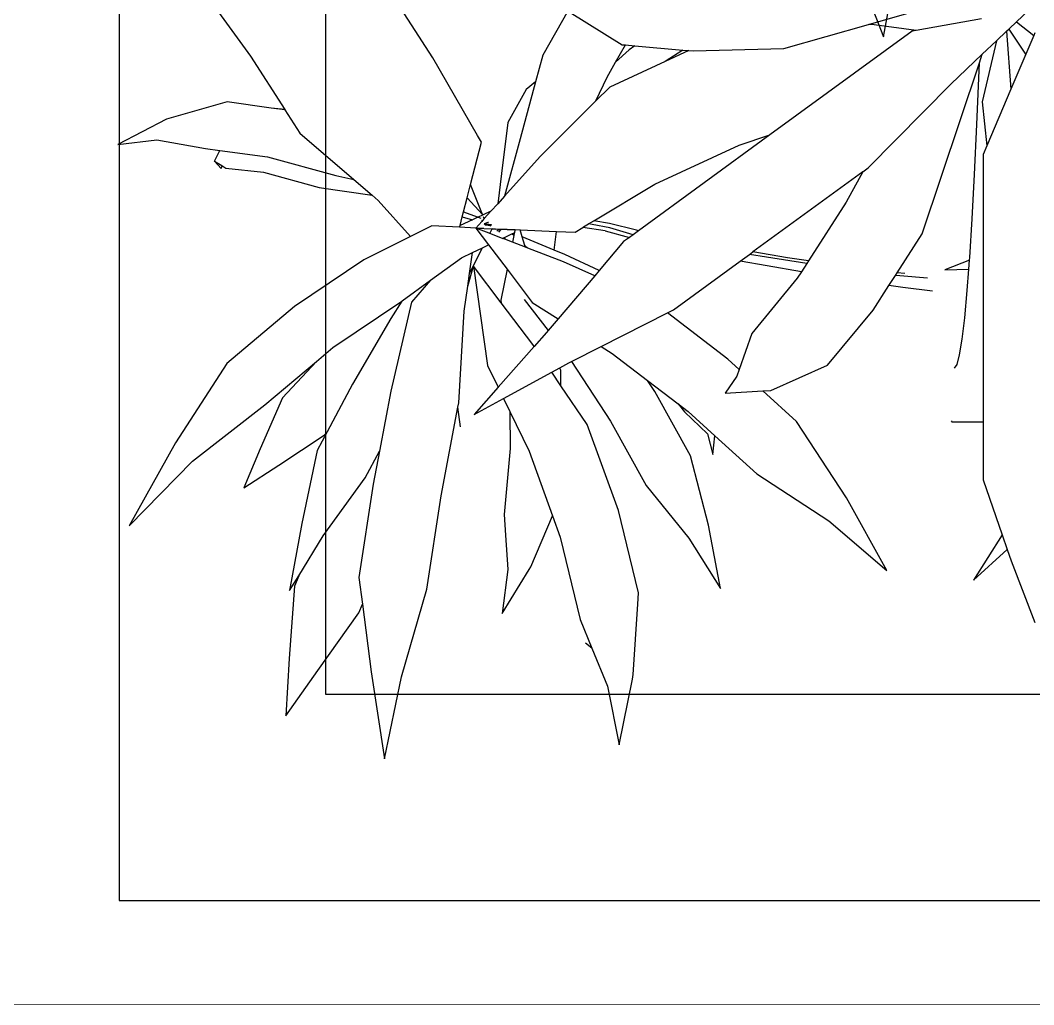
# Model space of a CAD drawing. Header units: metres. Extents: x -22.5 to 67.5, y 0 to 64.7.
# Drawn here: x 19.4277 to 19.6732, y 49.4751 to 49.7135 of the extents above; entities that cross this region are included whole.
import ezdxf

# ---------------------------------------------------------------- set-up
doc = ezdxf.new("R2010")
doc.units = ezdxf.units.M
doc.layers.add('XREF PB NEURO-ONCOLOGIA$0$Mobiliario Fijo', color=40, linetype='Continuous')
doc.layers.add('XREF PB NEURO-ONCOLOGIA$0$MUROS DE TABLAROCA', color=150, linetype='Continuous', lineweight=13)

# ---------------------------------------------------------------- blocks, each defined once
blk = doc.blocks.new('XREF PB NEURO-ONCOLOGIA$0$A$C3610557F')
at = {"color": 52}
for p, q in [((1.3081, 0), (1.3688, 0.3255)), ((1.1959, 0.2905), (1.3081, 0))]:
    blk.add_line(p, q, dxfattribs=at)
blk = doc.blocks.new('XREF PB NEURO-ONCOLOGIA$0$PLANTA CIRCULAR-02')
at = {"color": 72}
for p, q in [((-0.25179, 0.17367), (-0.24577, 0.21329)), ((-0.24577, 0.21329), (-0.23803, 0.17604)), ((-0.14427, 0.18025), (-0.13896, 0.20693)), ((-0.13896, 0.20693), (-0.1329, 0.177)), ((-0.29066, 0.19375), (-0.27613, 0.17302)), ((-0.28917, 0.16762), (-0.29066, 0.19375)), ((-0.15135, 0.16285), (-0.14427, 0.18025)), ((-0.23803, 0.17604), (-0.22651, 0.13608)), ((-0.1329, 0.177), (-0.13246, 0.17483)), ((-0.27613, 0.17302), (-0.25742, 0.14676)), ((-0.25581, 0.14293), (-0.25179, 0.17367)), ((-0.13246, 0.17483), (-0.13045, 0.14293)), ((-0.2867, 0.13462), (-0.28917, 0.16762)), ((-0.15664, 0.14984), (-0.15135, 0.16285)), ((-0.16571, 0.11237), (-0.15664, 0.14984)), ((0.03957, 0.12318), (0.0503, 0.15126)), ((-0.25742, 0.14676), (-0.25581, 0.14293)), ((-0.19213, 0.14717), (-0.17993, 0.12715)), ((-0.1896, 0.12706), (-0.19213, 0.14717)), ((-0.25741, 0.13075), (-0.25581, 0.14293)), ((-0.13045, 0.14293), (-0.13011, 0.13767)), ((-0.28891, 0.13674), (-0.28476, 0.12997)), ((-0.2833, 0.10621), (-0.28891, 0.13674)), ((-0.28476, 0.12997), (-0.2867, 0.13462)), ((-0.22651, 0.13608), (-0.22001, 0.09352)), ((-0.13011, 0.13767), (-0.13796, 0.10525)), ((-0.10724, 0.11289), (-0.09284, 0.13569)), ((-0.09284, 0.13569), (-0.09825, 0.1069)), ((-0.28476, 0.12997), (-0.27358, 0.11173)), ((-0.25091, 0.08819), (-0.25741, 0.13075)), ((0.02246, 0.13195), (0.03779, 0.11805)), ((0.03545, 0.11127), (0.02246, 0.13195)), ((-0.19066, 0.11152), (-0.1896, 0.12706)), ((-0.17993, 0.12715), (-0.17917, 0.1259)), ((-0.17917, 0.1259), (-0.16926, 0.10263)), ((-0.04346, 0.10501), (-0.01706, 0.12754)), ((-0.01706, 0.12754), (-0.03535, 0.09444)), ((0.03779, 0.11805), (0.03957, 0.12318)), ((0.03545, 0.11127), (0.03779, 0.11805)), ((-0.27358, 0.11173), (-0.25453, 0.08532)), ((-0.1913, 0.102), (-0.19066, 0.11152)), ((-0.16926, 0.10263), (-0.16571, 0.11237)), ((-0.12667, 0.08886), (-0.10724, 0.11289)), ((0.02681, 0.08627), (0.03545, 0.11127)), ((-0.36204, 0.10721), (-0.3331, 0.0778)), ((-0.34083, 0.06946), (-0.36204, 0.10721)), ((-0.27637, 0.07292), (-0.2833, 0.10621)), ((-0.09825, 0.1069), (-0.10649, 0.07541)), ((-0.18846, 0.07199), (-0.1913, 0.102)), ((-0.17994, 0.07331), (-0.16926, 0.10263)), ((-0.13796, 0.10525), (-0.13919, 0.10019)), ((-0.07631, 0.08354), (-0.04346, 0.10501)), ((-0.13919, 0.10019), (-0.15342, 0.06113)), ((-0.22001, 0.09352), (-0.2123, 0.05321)), ((-0.03535, 0.09444), (-0.05811, 0.0598)), ((-0.30982, 0.08997), (-0.2939, 0.07964)), ((-0.30231, 0.07211), (-0.30982, 0.08997)), ((-0.24803, 0.07317), (-0.25091, 0.08819)), ((-0.14287, 0.05953), (-0.12667, 0.08886)), ((-0.25453, 0.08532), (-0.24803, 0.07317)), ((-0.0954, 0.06619), (-0.07631, 0.08354)), ((0.02681, 0.0601), (0.02681, 0.08627)), ((-0.2939, 0.07964), (-0.27325, 0.06594)), ((-0.3331, 0.0778), (-0.30019, 0.05211)), ((-0.10649, 0.07541), (-0.12269, 0.04608)), ((-0.09875, 0.06542), (-0.09628, 0.07483)), ((-0.09628, 0.07483), (-0.0954, 0.06619)), ((-0.31755, 0.03338), (-0.34083, 0.06946)), ((-0.29213, 0.04903), (-0.30231, 0.07211)), ((-0.2718, 0.06437), (-0.27637, 0.07292)), ((-0.24281, 0.04587), (-0.24803, 0.07317)), ((-0.18871, 0.05511), (-0.17994, 0.07331)), ((-0.18871, 0.05511), (-0.18846, 0.07199)), ((-0.27325, 0.06594), (-0.2718, 0.06437)), ((-0.10918, 0.05534), (-0.09875, 0.06542)), ((-0.10756, 0.05513), (-0.0954, 0.06619)), ((-0.26025, 0.04278), (-0.2718, 0.06437)), ((-0.21113, 0.0621), (-0.2123, 0.05321)), ((-0.15342, 0.06113), (-0.16543, 0.04347)), ((0.0123, 0.05942), (0.01266, 0.0601)), ((0.02681, 0.0601), (0.01266, 0.0601)), ((0.02681, -0.06178), (0.02681, 0.0601)), ((-0.20489, 0.05654), (-0.19153, 0.04925)), ((-0.19398, 0.04418), (-0.20489, 0.05654)), ((-0.16063, 0.03244), (-0.14287, 0.05953)), ((-0.05811, 0.0598), (-0.07353, 0.04579)), ((-0.30019, 0.05211), (-0.27675, 0.03236)), ((-0.2123, 0.05321), (-0.21191, 0.0512)), ((-0.21191, 0.0512), (-0.2094, 0.00956)), ((-0.19153, 0.04925), (-0.18871, 0.05511)), ((-0.12598, 0.04106), (-0.11204, 0.05171)), ((-0.11204, 0.05171), (-0.10918, 0.05534)), ((-0.11204, 0.05171), (-0.10756, 0.05513)), ((-0.27675, 0.03236), (-0.29213, 0.04903)), ((-0.19153, 0.04925), (-0.16962, 0.0373)), ((-0.0907, 0.04679), (-0.07353, 0.04579)), ((-0.08527, 0.03914), (-0.0907, 0.04679)), ((-0.24284, 0.01284), (-0.26025, 0.04278)), ((-0.23342, 0.00542), (-0.24281, 0.04587)), ((-0.19879, 0.03419), (-0.19398, 0.04418)), ((-0.17757, 0.0256), (-0.19398, 0.04418)), ((-0.16543, 0.04347), (-0.16962, 0.0373)), ((-0.16543, 0.04347), (-0.16553, 0.03647)), ((-0.12269, 0.04608), (-0.12598, 0.04106)), ((-0.07353, 0.04579), (-0.06991, 0.04557)), ((-0.06991, 0.04557), (-0.044, 0.03413)), ((-0.16962, 0.0373), (-0.16586, 0.03524)), ((-0.14206, 0.02878), (-0.12598, 0.04106)), ((-0.08421, 0.03608), (-0.08527, 0.03914)), ((-0.28665, 0.00735), (-0.31755, 0.03338)), ((-0.27675, 0.03236), (-0.26929, 0.02608)), ((-0.20529, -0.01091), (-0.19879, 0.03419)), ((-0.16553, 0.03647), (-0.16586, 0.03524)), ((-0.16586, 0.03524), (-0.16188, 0.03307)), ((-0.16188, 0.03307), (-0.16063, 0.03244)), ((-0.16063, 0.03244), (-0.14708, 0.02557)), ((-0.08421, 0.03608), (-0.08937, 0.03139)), ((-0.0785, 0.01968), (-0.08421, 0.03608)), ((-0.044, 0.03413), (-0.02333, 0.009)), ((0.01372, 0.03542), (0.01491, 0.03372)), ((0.01491, 0.03372), (0.01609, 0.02933)), ((-0.14708, 0.02557), (-0.14206, 0.02878)), ((-0.08937, 0.03139), (-0.11697, 0.0103)), ((0.01609, 0.02933), (0.01725, 0.02224)), ((-0.26929, 0.02608), (-0.23787, 0.00496)), ((-0.17817, 0.02473), (-0.19264, 0.00572)), ((-0.17757, 0.0256), (-0.17817, 0.02473)), ((-0.17197, 0.01925), (-0.17757, 0.0256)), ((-0.14708, 0.02557), (-0.11697, 0.0103)), ((-0.17121, 0.01835), (-0.17197, 0.01925)), ((-0.05782, -0.00545), (-0.0785, 0.01968)), ((0.01725, 0.02224), (0.01841, 0.01248)), ((-0.18209, 0.00414), (-0.17121, 0.01835)), ((-0.16669, 0.01302), (-0.17121, 0.01835)), ((-0.23787, 0.00496), (-0.24284, 0.01284)), ((-0.2094, 0.00956), (-0.20784, -0.0018)), ((-0.17845, 0.00549), (-0.16669, 0.01302)), ((-0.15004, -0.00661), (-0.16669, 0.01302)), ((-0.11697, 0.0103), (-0.11422, 0.00891)), ((0.01841, 0.01248), (0.01956, 0.00008)), ((-0.2551, -0.01386), (-0.28665, 0.00735)), ((-0.23787, 0.00496), (-0.23774, 0.00487)), ((-0.23774, 0.00487), (-0.2248, -0.00454)), ((-0.2248, -0.00454), (-0.23342, 0.00542)), ((-0.19264, 0.00572), (-0.20529, -0.01091)), ((-0.19277, 0.00452), (-0.19264, 0.00572)), ((-0.18076, 0.00246), (-0.17845, 0.00549)), ((-0.11422, 0.00891), (-0.08375, -0.01331)), ((-0.02333, 0.009), (-0.01613, -0.00216)), ((-0.18994, -0.00958), (-0.19277, 0.00452)), ((-0.18994, -0.00958), (-0.18076, 0.00246)), ((0.00367, 0.00046), (-0.0097, -0.00122)), ((0.01956, 0.00008), (0.02028, -0.00965)), ((-0.2248, -0.00454), (-0.21062, -0.01484)), ((-0.20784, -0.0018), (-0.20704, -0.00765)), ((-0.20784, -0.0018), (-0.20529, -0.01091)), ((-0.0097, -0.00122), (-0.01613, -0.00216)), ((-0.01613, -0.00216), (-0.01314, -0.00679)), ((-0.20704, -0.00765), (-0.20547, -0.01074)), ((-0.20704, -0.00765), (-0.20574, -0.01714)), ((-0.15004, -0.00661), (-0.16431, -0.01296)), ((-0.14803, -0.00898), (-0.16359, -0.01629)), ((-0.14803, -0.00898), (-0.15004, -0.00661)), ((-0.13686, -0.02214), (-0.14803, -0.00898)), ((-0.05588, -0.00846), (-0.07146, -0.01111)), ((-0.05588, -0.00846), (-0.05782, -0.00545)), ((-0.05348, -0.01218), (-0.05588, -0.00846)), ((-0.01112, -0.00654), (-0.01314, -0.00679)), ((-0.01314, -0.00679), (-0.0124, -0.00794)), ((-0.00892, -0.00757), (-0.0124, -0.00794)), ((-0.0124, -0.00794), (-0.001, -0.02562)), ((0.0015, -0.00545), (-0.01112, -0.00654)), ((-0.20547, -0.01074), (-0.20109, -0.01933)), ((-0.20529, -0.01091), (-0.20547, -0.01074)), ((-0.19835, -0.02063), (-0.18994, -0.00958)), ((-0.16431, -0.01296), (-0.18043, -0.01916)), ((-0.07146, -0.01111), (-0.08375, -0.01331)), ((-0.08375, -0.01331), (-0.07962, -0.01632)), ((-0.05348, -0.01218), (-0.0719, -0.01503)), ((-0.05272, -0.01336), (-0.06234, -0.01483)), ((-0.05272, -0.01336), (-0.05348, -0.01218)), ((-0.0355, -0.04007), (-0.05272, -0.01336)), ((0.00928, -0.00925), (0.02028, -0.00965)), ((0.02059, -0.01371), (0.00928, -0.00925)), ((0.02028, -0.00965), (0.02059, -0.01371)), ((0.02059, -0.01371), (0.02068, -0.01495)), ((-0.23391, -0.02449), (-0.2551, -0.01386)), ((-0.21062, -0.01484), (-0.20574, -0.01714)), ((-0.20574, -0.01714), (-0.20109, -0.01933)), ((-0.16849, -0.01832), (-0.18306, -0.02438)), ((-0.16359, -0.01629), (-0.16849, -0.01832)), ((-0.16849, -0.01832), (-0.16737, -0.02682)), ((-0.0719, -0.01503), (-0.07962, -0.01632)), ((-0.07962, -0.01632), (-0.07807, -0.01746)), ((-0.06234, -0.01483), (-0.07807, -0.01746)), ((-0.02798, -0.05398), (-0.07807, -0.01746)), ((0.02068, -0.01495), (0.02179, -0.03257)), ((-0.20421, -0.02832), (-0.19835, -0.02063)), ((-0.20109, -0.01933), (-0.19835, -0.02063)), ((-0.18746, -0.02187), (-0.19094, -0.02321)), ((-0.18155, -0.0196), (-0.18746, -0.02187)), ((-0.18686, -0.02487), (-0.18746, -0.02187)), ((-0.18179, -0.02038), (-0.18306, -0.02438)), ((-0.18043, -0.01916), (-0.18179, -0.02038)), ((-0.18155, -0.0196), (-0.18179, -0.02038)), ((-0.18043, -0.01916), (-0.18155, -0.0196)), ((-0.13424, -0.02406), (-0.13686, -0.02214)), ((-0.24857, -0.0408), (-0.23391, -0.02449)), ((-0.22412, -0.0294), (-0.23391, -0.02449)), ((-0.19807, -0.02596), (-0.20421, -0.02832)), ((-0.19778, -0.02585), (-0.19807, -0.02596)), ((-0.19199, -0.02362), (-0.19778, -0.02585)), ((-0.19778, -0.02585), (-0.19672, -0.02792)), ((-0.19524, -0.02784), (-0.1953, -0.02763)), ((-0.19453, -0.02692), (-0.19417, -0.02729)), ((-0.19417, -0.02729), (-0.19359, -0.02789)), ((-0.19367, -0.02642), (-0.19261, -0.02769)), ((-0.19229, -0.02768), (-0.19261, -0.02769)), ((-0.19234, -0.02784), (-0.19229, -0.02768)), ((-0.18987, -0.02754), (-0.19229, -0.02768)), ((-0.19098, -0.02323), (-0.19199, -0.02362)), ((-0.19199, -0.02362), (-0.1915, -0.02385)), ((-0.1915, -0.02385), (-0.19098, -0.02323)), ((-0.1915, -0.02385), (-0.19118, -0.024)), ((-0.19118, -0.024), (-0.19094, -0.02321)), ((-0.19118, -0.024), (-0.18771, -0.02563)), ((-0.19094, -0.02321), (-0.19098, -0.02323)), ((-0.18987, -0.02754), (-0.1901, -0.02775)), ((-0.1901, -0.02775), (-0.18631, -0.02759)), ((-0.18636, -0.02735), (-0.18987, -0.02754)), ((-0.18686, -0.02487), (-0.18771, -0.02563)), ((-0.18771, -0.02563), (-0.18694, -0.026)), ((-0.18666, -0.02588), (-0.18694, -0.026)), ((-0.18694, -0.026), (-0.1866, -0.02616)), ((-0.18666, -0.02588), (-0.18686, -0.02487)), ((-0.1866, -0.02616), (-0.18666, -0.02588)), ((-0.1866, -0.02616), (-0.18649, -0.02621)), ((-0.18636, -0.02735), (-0.18658, -0.02625)), ((-0.18631, -0.02759), (-0.18636, -0.02735)), ((-0.18631, -0.02759), (-0.18404, -0.0275)), ((-0.18306, -0.02438), (-0.18404, -0.0275)), ((-0.18404, -0.0275), (-0.16737, -0.02682)), ((-0.16737, -0.02682), (-0.159, -0.02649)), ((-0.159, -0.02649), (-0.15541, -0.02865)), ((-0.14535, -0.02713), (-0.15541, -0.02865)), ((-0.14535, -0.02713), (-0.13424, -0.02406)), ((-0.13099, -0.02731), (-0.14327, -0.03042)), ((-0.1326, -0.02525), (-0.14317, -0.02844)), ((-0.1326, -0.02525), (-0.13424, -0.02406)), ((-0.13017, -0.02702), (-0.1326, -0.02525)), ((-0.13017, -0.02702), (-0.13099, -0.02731)), ((-0.07029, -0.07069), (-0.13017, -0.02702)), ((-0.001, -0.02562), (0.02509, -0.1035)), ((-0.21153, -0.02872), (-0.22412, -0.0294)), ((-0.20421, -0.02832), (-0.21153, -0.02872)), ((-0.21153, -0.02872), (-0.21134, -0.02946)), ((-0.21134, -0.02946), (-0.21032, -0.03341)), ((-0.20562, -0.03212), (-0.21134, -0.02946)), ((-0.21032, -0.03341), (-0.20562, -0.03212)), ((-0.20327, -0.03321), (-0.20562, -0.03212)), ((-0.20421, -0.02832), (-0.19667, -0.02802)), ((-0.20056, -0.02812), (-0.20421, -0.02832)), ((-0.20146, -0.03137), (-0.20421, -0.02832)), ((-0.20158, -0.03198), (-0.20128, -0.03177)), ((-0.20117, -0.03169), (-0.20146, -0.03137)), ((-0.20128, -0.03177), (-0.20117, -0.03169)), ((-0.20031, -0.03265), (-0.20117, -0.03169)), ((-0.20033, -0.03025), (-0.19737, -0.0294)), ((-0.20033, -0.03025), (-0.19981, -0.0296)), ((-0.1972, -0.02984), (-0.20033, -0.03025)), ((-0.19875, -0.03079), (-0.20033, -0.03025)), ((-0.19748, -0.0293), (-0.19981, -0.0296)), ((-0.19858, -0.03084), (-0.19875, -0.03079)), ((-0.19868, -0.03086), (-0.19875, -0.03079)), ((-0.19841, -0.0309), (-0.19858, -0.03084)), ((-0.1972, -0.02984), (-0.19706, -0.02967)), ((-0.1972, -0.02984), (-0.19684, -0.0299)), ((-0.1957, -0.02786), (-0.19672, -0.02792)), ((-0.19672, -0.02792), (-0.19667, -0.02802)), ((-0.19667, -0.02802), (-0.19568, -0.02798)), ((-0.19524, -0.02784), (-0.1957, -0.02786)), ((-0.19568, -0.02798), (-0.1957, -0.02786)), ((-0.19568, -0.02798), (-0.19521, -0.02796)), ((-0.19521, -0.02796), (-0.19524, -0.02784)), ((-0.19521, -0.02796), (-0.19359, -0.02789)), ((-0.19359, -0.02789), (-0.19248, -0.02785)), ((-0.19261, -0.02769), (-0.19248, -0.02785)), ((-0.19248, -0.02785), (-0.19234, -0.02784)), ((-0.19234, -0.02784), (-0.1901, -0.02775)), ((-0.15541, -0.02865), (-0.15511, -0.02883)), ((-0.15511, -0.02883), (-0.15285, -0.0302)), ((-0.15124, -0.03001), (-0.15285, -0.0302)), ((-0.15285, -0.0302), (-0.15051, -0.03161)), ((-0.14317, -0.02844), (-0.15124, -0.03001)), ((-0.14327, -0.03042), (-0.15051, -0.03161)), ((-0.15051, -0.03161), (-0.12272, -0.04835)), ((-0.21032, -0.03341), (-0.20973, -0.03571)), ((-0.20973, -0.03571), (-0.20359, -0.03344)), ((-0.20973, -0.03571), (-0.20807, -0.04213)), ((-0.20106, -0.03455), (-0.20807, -0.04213)), ((-0.20106, -0.03455), (-0.20651, -0.04819)), ((-0.20359, -0.03344), (-0.20327, -0.03321)), ((-0.20359, -0.03344), (-0.20314, -0.03327)), ((-0.20314, -0.03327), (-0.20327, -0.03321)), ((-0.20314, -0.03327), (-0.20193, -0.03282)), ((-0.20108, -0.03423), (-0.20309, -0.0333)), ((-0.20096, -0.03429), (-0.20108, -0.03423)), ((-0.20096, -0.03429), (-0.20106, -0.03455)), ((-0.20086, -0.03433), (-0.20106, -0.03455)), ((-0.20086, -0.03433), (-0.20096, -0.03429)), ((-0.19728, -0.03599), (-0.20086, -0.03433)), ((-0.20031, -0.03265), (-0.2006, -0.03338)), ((-0.19728, -0.03599), (-0.20031, -0.03265)), ((-0.1942, -0.03941), (-0.19728, -0.03599)), ((0.02179, -0.03257), (0.02287, -0.05273)), ((-0.25141, -0.04325), (-0.24857, -0.0408)), ((-0.19116, -0.04278), (-0.1942, -0.03941)), ((-0.19243, -0.05312), (-0.1942, -0.03941)), ((-0.02798, -0.05398), (-0.0355, -0.04007)), ((-0.27549, -0.04685), (-0.25141, -0.04325)), ((-0.2597, -0.05039), (-0.25141, -0.04325)), ((-0.20807, -0.04213), (-0.20651, -0.04819)), ((-0.17487, -0.06082), (-0.19116, -0.04278)), ((-0.18402, -0.06887), (-0.19116, -0.04278)), ((-0.30075, -0.05371), (-0.27549, -0.04685)), ((-0.28429, -0.07158), (-0.2597, -0.05039)), ((-0.26791, -0.05225), (-0.2597, -0.05039)), ((-0.20651, -0.04819), (-0.20155, -0.06743)), ((-0.12272, -0.04835), (-0.08429, -0.06607)), ((-0.31789, -0.05563), (-0.30075, -0.05371)), ((-0.29902, -0.06068), (-0.26791, -0.05225)), ((-0.18957, -0.07639), (-0.19243, -0.05312)), ((-0.02798, -0.05398), (-0.02554, -0.05576)), ((0.02287, -0.05273), (0.02393, -0.0754)), ((-0.32008, -0.05541), (-0.32314, -0.05877)), ((-0.32314, -0.05877), (-0.31981, -0.05678)), ((-0.32314, -0.05877), (-0.32072, -0.06364)), ((-0.31981, -0.05678), (-0.32008, -0.05541)), ((-0.31981, -0.05678), (-0.31789, -0.05563)), ((-0.02554, -0.05576), (0.01204, -0.09375)), ((-0.34938, -0.06841), (-0.32727, -0.06454)), ((-0.32727, -0.06454), (-0.32072, -0.06364)), ((-0.32072, -0.06364), (-0.29902, -0.06068)), ((-0.14949, -0.08617), (-0.17487, -0.06082)), ((0.02847, -0.06569), (0.02681, -0.06178)), ((-0.36714, -0.0664), (-0.34938, -0.06841)), ((-0.34499, -0.07784), (-0.36714, -0.0664)), ((-0.20155, -0.06743), (-0.20333, -0.0705)), ((-0.17696, -0.09495), (-0.18402, -0.06887)), ((-0.08429, -0.06607), (-0.07029, -0.07069)), ((0.02637, -0.08581), (0.02847, -0.06569)), ((0.03942, -0.09152), (0.02847, -0.06569)), ((-0.29106, -0.0821), (-0.28429, -0.07158)), ((-0.20333, -0.0705), (-0.2238, -0.10583)), ((-0.00556, -0.11789), (-0.07029, -0.07069)), ((-0.31742, -0.08571), (-0.34499, -0.07784)), ((-0.18119, -0.0914), (-0.18957, -0.07639)), ((0.02393, -0.0754), (0.02509, -0.1035)), ((-0.29733, -0.08296), (-0.31742, -0.08571)), ((-0.30676, -0.1065), (-0.29117, -0.08227)), ((-0.29106, -0.0821), (-0.29733, -0.08296)), ((-0.29117, -0.08227), (-0.29733, -0.08296)), ((-0.29117, -0.08227), (-0.29106, -0.0821)), ((-0.14313, -0.09252), (-0.14949, -0.08617)), ((-0.14949, -0.08617), (-0.14439, -0.09704)), ((0.03284, -0.11355), (0.02637, -0.08581)), ((-0.17696, -0.09495), (-0.18119, -0.0914)), ((0.03749, -0.11798), (0.03942, -0.09152)), ((0.04616, -0.10741), (0.03942, -0.09152)), ((-0.17371, -0.10696), (-0.17696, -0.09495)), ((-0.118, -0.1041), (-0.14313, -0.09252)), ((0.01204, -0.09375), (0.0264, -0.10742)), ((-0.14439, -0.09704), (-0.14055, -0.1038)), ((-0.2238, -0.10583), (-0.24626, -0.14075)), ((-0.14055, -0.1038), (-0.13608, -0.11167)), ((-0.13436, -0.10939), (-0.14055, -0.1038)), ((-0.10717, -0.1091), (-0.118, -0.1041)), ((-0.10988, -0.10934), (-0.118, -0.1041)), ((0.02509, -0.1035), (0.0264, -0.10742)), ((-0.32857, -0.13659), (-0.30676, -0.1065)), ((-0.16213, -0.12734), (-0.17371, -0.10696)), ((-0.13176, -0.11129), (-0.13436, -0.10939)), ((-0.13176, -0.11129), (-0.10988, -0.10934)), ((-0.10988, -0.10934), (-0.10717, -0.1091)), ((-0.10717, -0.1091), (-0.10516, -0.10892)), ((-0.10516, -0.10892), (-0.06398, -0.11004)), ((-0.06398, -0.11004), (-0.02541, -0.12098)), ((0.0264, -0.10742), (0.03284, -0.11355)), ((0.04616, -0.10741), (0.03868, -0.11886)), ((0.0498, -0.11599), (0.04616, -0.10741)), ((-0.16165, -0.12672), (-0.13758, -0.1118)), ((-0.13758, -0.1118), (-0.13608, -0.11167)), ((-0.13608, -0.11167), (-0.13176, -0.11129)), ((0.03284, -0.11355), (0.03749, -0.11798)), ((-0.00376, -0.11822), (-0.02286, -0.12084)), ((-0.00376, -0.11822), (-0.00556, -0.11789)), ((0.026, -0.12362), (-0.00376, -0.11822)), ((0.03749, -0.11798), (0.03858, -0.11901)), ((0.03868, -0.11886), (0.03858, -0.11901)), ((0.03858, -0.11901), (0.03862, -0.11905)), ((0.03868, -0.11886), (0.03862, -0.11905)), ((0.03862, -0.11905), (0.04194, -0.1222)), ((0.04194, -0.1222), (0.0498, -0.11599)), ((0.0503, -0.11718), (0.0498, -0.11599)), ((-0.02286, -0.12084), (-0.02541, -0.12098)), ((-0.02541, -0.12098), (0.00054, -0.12836)), ((0.04194, -0.1222), (0.04753, -0.12753))]:
    blk.add_line(p, q, dxfattribs=at)
at = {"color": 54}
blk.add_line((-0.15135, 0.16285), (-0.15424, 0.16063), dxfattribs=at)
blk = doc.blocks.new('XREF PB NEURO-ONCOLOGIA')
at = {"layer": 'XREF PB NEURO-ONCOLOGIA$0$Mobiliario Fijo', "transparency": 33554687, "elevation": 0}
for points in [[(16.02692, 25.81178), (16.02692, 25.26178), (16.57692, 25.26178), (16.57692, 25.81178)], [(16.07692, 25.76178), (16.07692, 25.31178), (16.52692, 25.31178), (16.52692, 25.76178)]]:
    blk.add_lwpolyline(points, close=True, dxfattribs=at)
at = {"layer": 'XREF PB NEURO-ONCOLOGIA$0$MUROS DE TABLAROCA'}
blk.add_line((16.00169, 25.96618), (16.00178, 24.27617), dxfattribs=at)
at = {"color": 2}
for name, p, xscale, yscale, zscale, rotation in [('XREF PB NEURO-ONCOLOGIA$0$A$C3610557F', (16.2361, 25.82564, 0), 0.1521132627722445, 0.1521132627722445, 0.1521132627722445, 270), ('XREF PB NEURO-ONCOLOGIA$0$PLANTA CIRCULAR-02', (16.17474, 25.61678, 0), -0.5320720665645394, 0.5320720665645394, 0.5320720665645394, 90.00000000000007)]:
    blk.add_blockref(name, p, dxfattribs=dict(at, xscale=xscale, yscale=yscale, zscale=zscale, rotation=rotation))

msp = doc.modelspace()

# ---------------------------------------------------------------- block references
at = {"rotation": 90}
msp.add_blockref('XREF PB NEURO-ONCOLOGIA', (45.26344, 33.47338), dxfattribs=at)

doc.saveas('drawing.dxf')
